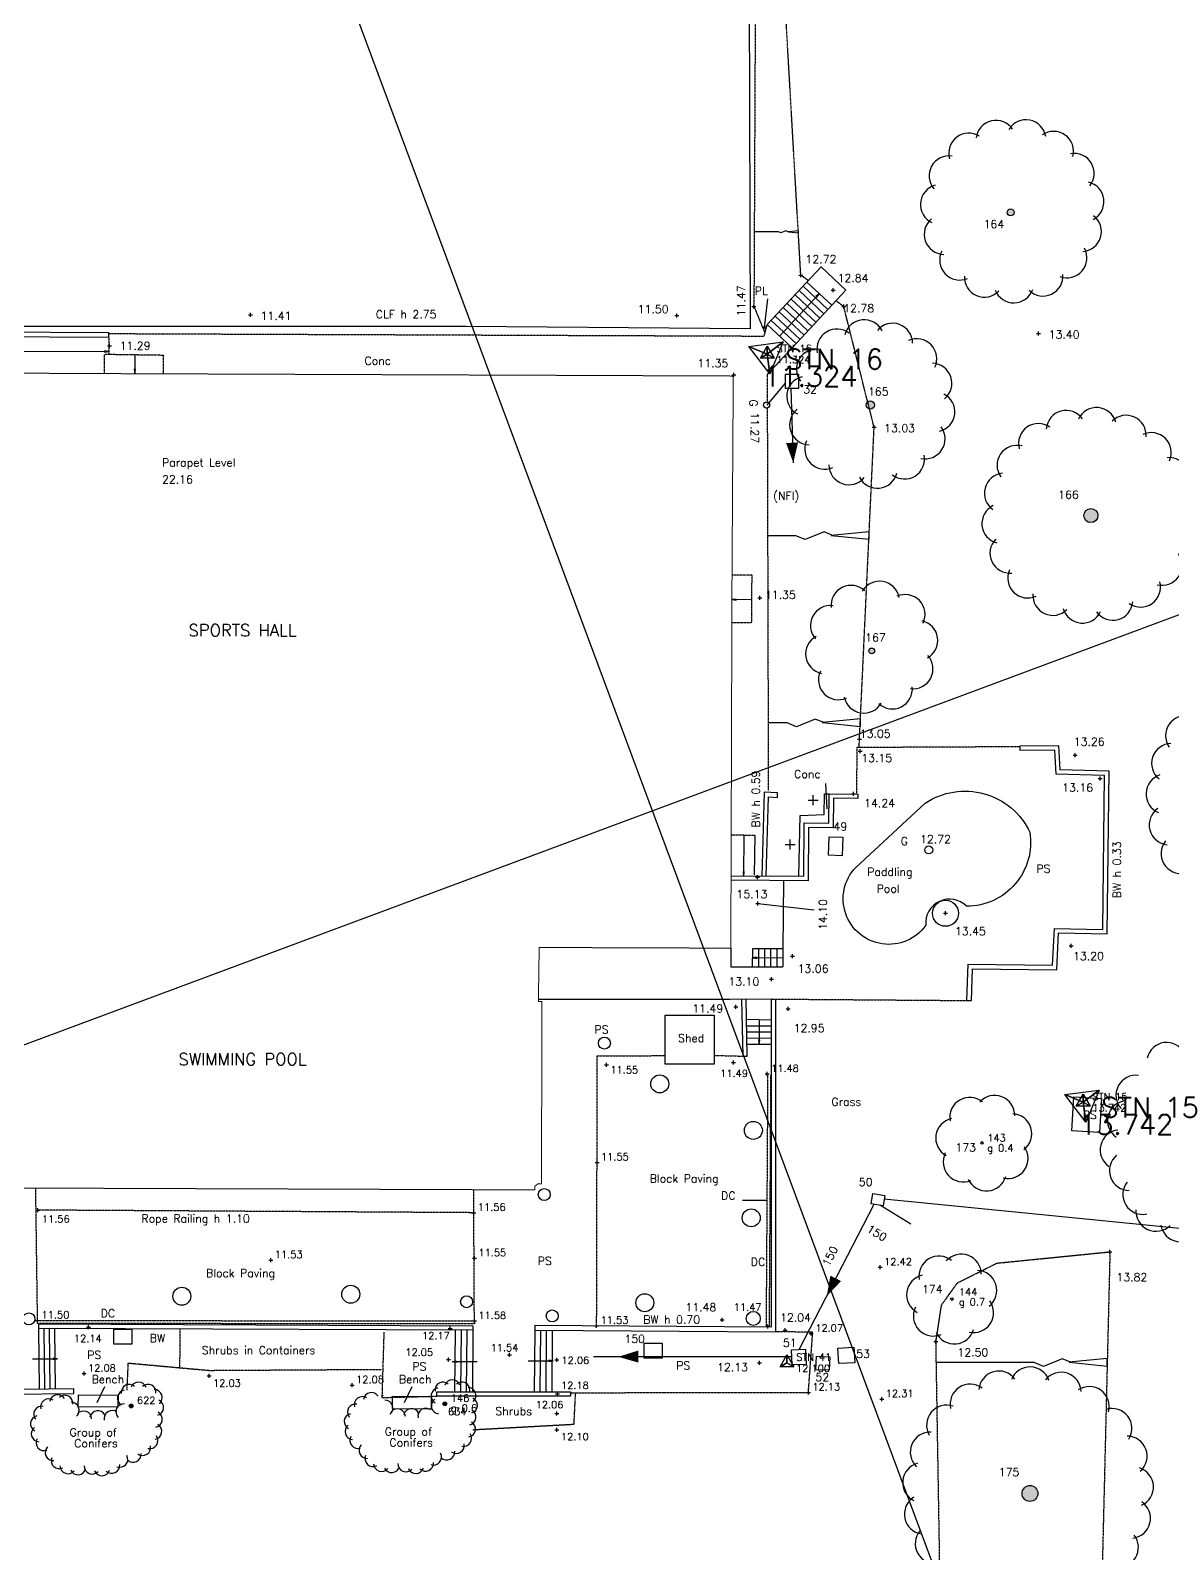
# Model space of a CAD drawing. Extents: x -4000 to 590500, y -6503 to 470250.
# Drawn here: x 327163 to 384274, y 116412 to 192556 of the extents above; entities that cross this region are included whole.
import ezdxf
from ezdxf.enums import TextEntityAlignment as Align

# ---------------------------------------------------------------- set-up
doc = ezdxf.new("R2010")
doc.units = 0
doc.header["$LTSCALE"] = 0.0508
doc.linetypes.add('DASHED', pattern=[19.05, 12.7, -6.35])
for name, color, linetype in [('BOUNDARY', 30, 'CONTINUOUS'), ('BUILDING', 34, 'CONTINUOUS'), ('CONTROL', 1, 'CONTINUOUS'), ('DETAIL', 5, 'CONTINUOUS'), ('GIRTHTEXT', 4, 'CONTINUOUS'), ('GRID', 253, 'CONTINUOUS'), ('LEVEL', 1, 'CONTINUOUS'), ('MH_NUMBER', 7, 'CONTINUOUS'), ('OLDNUMBERS', 7, 'CONTINUOUS'), ('SERVICE', 1, 'CONTINUOUS'), ('STAIRS', 2, 'CONTINUOUS'), ('STORM', 5, 'CONTINUOUS'), ('TEXT', 7, 'CONTINUOUS'), ('TEXT_SERVICE', 1, 'CONTINUOUS'), ('TREE_NUMBER', 7, 'CONTINUOUS'), ('VEGETATION', 3, 'CONTINUOUS')]:
    doc.layers.add(name, color=color, linetype=linetype)
doc.styles.add('ROMANS', font='Romans.shx')

msp = doc.modelspace()

# ---------------------------------------------------------------- hatches: boundary and pattern name
at = {"layer": 'VEGETATION', "linetype": 'Continuous'}
h = msp.add_hatch(color=256, dxfattribs=at)
edge = h.paths.add_edge_path()
edge.add_arc((369234, 161536), 143, 0, 360)
edge = h.paths.add_edge_path()
edge.add_arc((380192, 168303), 350, 0, 360)
edge = h.paths.add_edge_path()
edge.add_arc((376178, 183461), 175, 0, 360)
edge = h.paths.add_edge_path()
edge.add_arc((369160, 173834), 207, 0, 360)
h = msp.add_hatch(color=256, dxfattribs=at)
edge = h.paths.add_edge_path()
edge.add_arc((374745, 136940), 63.7, 0, 360)
edge = h.paths.add_edge_path()
edge.add_arc((385354, 137601), 175, 0, 360)
edge = h.paths.add_edge_path()
edge.add_arc((386076, 136994), 286, 0, 360)
edge = h.paths.add_edge_path()
edge.add_arc((390832, 141074), 223, 0, 360)
h = msp.add_hatch(color=256, dxfattribs=at)
edge = h.paths.add_edge_path()
edge.add_arc((366513, 105742), 63.7, 0, 360)
edge = h.paths.add_edge_path()
edge.add_arc((377145, 119416), 398, 0, 360)
edge = h.paths.add_edge_path()
edge.add_arc((373241, 129133), 63.7, 0, 360)
h = msp.add_hatch(color=256, dxfattribs=at)
edge = h.paths.add_edge_path()
edge.add_arc((332197, 123789), 95.5, 0, 360)
h = msp.add_hatch(color=256, dxfattribs=at)
edge = h.paths.add_edge_path()
edge.add_arc((347886, 123900), 95.5, 0, 360)

# ---------------------------------------------------------------- linework, layer by layer
at = {"layer": 'BOUNDARY', "linetype": 'Continuous'}
for p, q in [((363036, 215697), (363148, 177637)), ((348957, 177757), (317509, 177765)), ((363148, 177637), (348957, 177757))]:
    msp.add_line(p, q, dxfattribs=at)
at = {"layer": 'BUILDING', "linetype": 'Continuous', "const_width": 50, "flags": 128}
for points in [[(362186, 146678), (362244, 164980), (362308, 175281), (331244, 175400), (317396, 175466), (317314, 154153), (314862, 154163), (314840, 150136), (312868, 150143), (312857, 147143), (314818, 147136)], [(362188, 146678), (352603, 146711), (352563, 144010), (352739, 144010), (352718, 134896), (352538, 134896), (352384, 134772), (352384, 134592), (324490, 134693), (324490, 134873), (324373, 134983), (324193, 134983), (324288, 137398), (314759, 137409)]]:
    msp.add_lwpolyline(points, dxfattribs=at)
at = {"layer": 'BUILDING', "linetype": 'Continuous', "flags": 128}
msp.add_lwpolyline([(361351, 140880), (358901, 140880), (358901, 143330), (361351, 143330)], close=True, dxfattribs=at)
at = {"layer": 'CONTROL', "linetype": 'Continuous'}
for p, q in [((363087, 176759), (364804, 176988)), ((364011, 176378), (363087, 176759)), ((364143, 175386), (363087, 176759)), ((363087, 176759), (364011, 176378)), ((364011, 176378), (364804, 176988)), ((364804, 176988), (364011, 176378)), ((364804, 176988), (364143, 175386)), ((364143, 175386), (364011, 176378)), ((364011, 176378), (364143, 175386)), ((378880, 139356), (380597, 139584)), ((379805, 138974), (378880, 139356)), ((379937, 137983), (378880, 139356)), ((378880, 139356), (379805, 138974)), ((379805, 138974), (380597, 139584)), ((380597, 139584), (379805, 138974)), ((380597, 139584), (379937, 137983)), ((379937, 137983), (379805, 138974)), ((379805, 138974), (379937, 137983))]:
    msp.add_line(p, q, dxfattribs=at)
at = {"layer": 'CONTROL', "linetype": 'Continuous', "flags": 128}
for points in [[(364011, 176378), (364011, 176778), (364357, 176178), (364011, 176378), (363665, 176178), (364011, 176778), (364011, 176378), (364357, 176178), (363665, 176178), (364011, 176378)], [(379805, 138975), (379805, 139375), (380151, 138775), (379805, 138975), (379459, 138775), (379805, 139375), (379805, 138975), (380151, 138775), (379459, 138775), (379805, 138975)], [(364992, 125952), (364992, 126352), (365338, 125752), (364992, 125952), (364646, 125752), (364992, 126352), (364992, 125952), (365338, 125752), (364646, 125752), (364992, 125952)]]:
    msp.add_lwpolyline(points, dxfattribs=at)
at = {"layer": 'DETAIL', "linetype": 'Continuous'}
for p, q in [((376640, 156783), (376641, 156563)), ((362186, 146678), (362184, 145744)), ((364790, 146648), (364787, 145736)), ((362184, 145744), (364787, 145736)), ((373995, 144064), (374215, 144057))]:
    msp.add_line(p, q, dxfattribs=at)
at = {"layer": 'DETAIL', "linetype": 'DASHED'}
msp.add_line((364236, 144133), (374215, 144057), dxfattribs=at)
at = {"layer": 'DETAIL', "linetype": 'DASHED', "flags": 128}
msp.add_lwpolyline([(366062, 180050), (365684, 180327), (364523, 200484), (364563, 211138, 0.919436), (364615, 220293), (364301, 232269), (364847, 255352), (336948, 255092), (335225, 254249)], format="xyb", dxfattribs=at)
for points in [[(363490, 212078), (363340, 178754), (363892, 177422)], [(368600, 156707), (369351, 172717), (367833, 178754), (367444, 179039)], [(331090, 177403), (363852, 177277), (364007, 177849)], [(365249, 176688), (364003, 175354), (364007, 173977)], [(364008, 173684), (364060, 154546)], [(376640, 156744), (368484, 156707), (368473, 154415)], [(355476, 127800), (355507, 141289)], [(355507, 141289), (358901, 141306)], [(361351, 141318), (362780, 141278)], [(327518, 128066), (327428, 134683)], [(349362, 128038), (349329, 134603)], [(349335, 133452), (327536, 133582)], [(372445, 127014), (372724, 128840), (373524, 129947), (375493, 130931), (381143, 131496), (380582, 108425), (379483, 84695), (379533, 62310), (379409, 39030)], [(334639, 125645), (334647, 127640)], [(344837, 127485), (344737, 124211), (347482, 124277)], [(354191, 124451), (366064, 124467), (366281, 127475), (364441, 127501)], [(369638, 96834), (372756, 108591), (372445, 127014)], [(332041, 125920), (331975, 124587)], [(344713, 125604), (336094, 125553), (332041, 125920)], [(349287, 122603), (354346, 122880), (354421, 124427)]]:
    msp.add_lwpolyline(points, dxfattribs=at)
at = {"layer": 'DETAIL', "flags": 128}
for points in [[(365068, 182488), (365060, 182488), (364937, 182538), (364691, 182439), (364568, 182489), (363357, 182492)], [(367350, 167293), (367319, 167293), (366849, 167484), (365910, 167102), (365440, 167293), (364025, 167293)], [(366911, 157942), (366880, 157942), (366410, 158133), (365471, 157750), (365001, 157941), (364051, 157941)], [(362806, 150510), (362797, 150501)], [(362820, 150510), (362799, 150489)], [(362834, 150510), (362800, 150477)], [(362848, 150510), (362802, 150464)], [(362855, 150503), (362804, 150452)], [(362853, 150486), (362805, 150439)], [(362850, 150470), (362807, 150427)], [(362848, 150454), (362809, 150414)], [(362846, 150437), (362810, 150402)], [(362844, 150421), (362812, 150389)], [(362841, 150404), (362814, 150377)], [(362839, 150388), (362815, 150365)], [(362837, 150372), (362817, 150352)], [(362834, 150355), (362819, 150340)], [(362832, 150339), (362820, 150327)], [(362830, 150323), (362822, 150315)], [(379257, 125957), (379226, 125957), (378756, 126148), (377817, 125766), (377347, 125957), (372463, 125956)]]:
    msp.add_lwpolyline(points, dxfattribs=at)
for points in [[(365068, 182488), (365568, 182437), (365568, 182537)], [(367197, 167308), (369106, 167117), (369106, 167499)], [(366758, 157957), (368667, 157766), (368667, 158148)], [(362825, 150290), (362856, 150510), (362796, 150510)], [(379103, 125972), (381013, 125781), (381013, 126163)]]:
    msp.add_lwpolyline(points, close=True, dxfattribs=at)
at = {"layer": 'DETAIL', "linetype": 'Continuous', "flags": 128}
for points in [[(364007, 177849), (366698, 180731), (367940, 179571), (365249, 176688)], [(373995, 144064), (374052, 145874), (378274, 145821), (378364, 147660), (380796, 147616), (380877, 155316), (378452, 155381), (378381, 156572), (376641, 156563)], [(374215, 144057), (374265, 145652), (378483, 145599), (378573, 147437), (381013, 147392), (381099, 155530), (378660, 155596), (378589, 156793), (376640, 156783)], [(362198, 150294), (365839, 150269), (365857, 152939), (367085, 152920), (367111, 154390), (368539, 154383), (368537, 154163), (367327, 154169), (367301, 152696), (366076, 152715), (366057, 150048), (362197, 150074)], [(363956, 150277), (364070, 154243), (364514, 154215), (364528, 154435), (363856, 154476), (363736, 150284)], [(365586, 150271), (365650, 153310), (366846, 153355), (366867, 154391), (367111, 154390)], [(364822, 150060), (364790, 146648), (363274, 146640)], [(364236, 144133), (362131, 144111), (352565, 144111)], [(362726, 144117), (362780, 141278), (363000, 141282), (362946, 144119)], [(364221, 127724), (364223, 144132)], [(364441, 127501), (364443, 144135)], [(364221, 127724), (352388, 127807), (352386, 127587), (364441, 127501)]]:
    msp.add_lwpolyline(points, dxfattribs=at)
for points in [[(331090, 177441), (316468, 177520), (316475, 179348), (316255, 179349), (316248, 177301), (331089, 177221)], [(380622, 137469), (379245, 137550), (379344, 139237), (380721, 139156)], [(327584, 127889), (349293, 127799), (349292, 127579), (327584, 127669)], [(323013, 124565), (323015, 124345), (329330, 124419), (329328, 124639)], [(329558, 124352), (331541, 124324), (331532, 123724), (329550, 123752)], [(347222, 124241), (345255, 124257), (345250, 123657), (347217, 123641)], [(354164, 124503), (354164, 124283), (347482, 124277), (347482, 124497)]]:
    msp.add_lwpolyline(points, close=True, dxfattribs=at)
msp.add_lwpolyline([(373977, 148777, 0.701326), (371935, 147821, -1.073061), (368433, 150715), (371902, 153921, -0.459929), (377138, 152470, -0.462467)], format="xyb", close=True, dxfattribs=at)
at = {"layer": 'DETAIL', "linetype": 'Continuous'}
msp.add_circle((372922, 148421), 650, dxfattribs=at)
at = {"layer": 'GRID', "linetype": 'Continuous', "flags": 128}
for points in [[(415435, 0), (242290, 465000)], [(0, 20153), (535000, 219362)]]:
    msp.add_lwpolyline(points, dxfattribs=at)
at = {"layer": 'LEVEL', "flags": 128}
for points in [[(365584, 180327), (365784, 180327)], [(365684, 180227), (365684, 180427)], [(367197, 179576), (367397, 179576)], [(367297, 179476), (367297, 179676)], [(338068, 178334), (338268, 178334)], [(338168, 178234), (338168, 178434)], [(359387, 178307), (359587, 178307)], [(359487, 178207), (359487, 178407)], [(363240, 178754), (363440, 178754)], [(363340, 178654), (363340, 178854)], [(367733, 178754), (367933, 178754)], [(367833, 178654), (367833, 178854)], [(377578, 177300), (377578, 177500)], [(331016, 176789), (331216, 176789)], [(331116, 176689), (331116, 176889)], [(377478, 177400), (377678, 177400)], [(362238, 175337), (362438, 175337)], [(362338, 175237), (362338, 175437)], [(369251, 172717), (369451, 172717)], [(369351, 172617), (369351, 172817)], [(363537, 164192), (363737, 164192)], [(363637, 164092), (363637, 164292)], [(368519, 157120), (368719, 157120)], [(368619, 157020), (368619, 157220)], [(368555, 156528), (368755, 156528)], [(368655, 156428), (368655, 156628)], [(379298, 156333), (379498, 156333)], [(379398, 156233), (379398, 156433)], [(380552, 155165), (380752, 155165)], [(380652, 155065), (380652, 155265)], [(368216, 154392), (368416, 154392)], [(368316, 154292), (368316, 154492)], [(363414, 150219), (363614, 150219)], [(363514, 150119), (363514, 150319)], [(363436, 148907), (363636, 148907)], [(363536, 148807), (363536, 149007)], [(372922, 148321), (372922, 148521)], [(372822, 148421), (373022, 148421)], [(365167, 146275), (365367, 146275)], [(365267, 146175), (365267, 146375)], [(379102, 146792), (379302, 146792)], [(379202, 146692), (379202, 146892)], [(364123, 145135), (364323, 145135)], [(364223, 145035), (364223, 145235)], [(362338, 143745), (362538, 143745)], [(362438, 143645), (362438, 143845)], [(364948, 143642), (365148, 143642)], [(365048, 143542), (365048, 143742)], [(355964, 140745), (355964, 140945)], [(362219, 140962), (362419, 140962)], [(362319, 140862), (362319, 141062)], [(355864, 140845), (356064, 140845)], [(363900, 140390), (364100, 140390)], [(364000, 140290), (364000, 140490)], [(355395, 135968), (355595, 135968)], [(355495, 135868), (355495, 136068)], [(327436, 133582), (327636, 133582)], [(327536, 133482), (327536, 133682)], [(349235, 133452), (349435, 133452)], [(349335, 133352), (349335, 133552)], [(339082, 131083), (339282, 131083)], [(339182, 130983), (339182, 131183)], [(349265, 131178), (349465, 131178)], [(349365, 131078), (349365, 131278)], [(381043, 131496), (381243, 131496)], [(381143, 131396), (381143, 131596)], [(369554, 130726), (369754, 130726)], [(369654, 130626), (369654, 130826)], [(327418, 128066), (327618, 128066)], [(327518, 127966), (327518, 128166)], [(349262, 128038), (349462, 128038)], [(349362, 127938), (349362, 128138)], [(361653, 128103), (361853, 128103)], [(361753, 128003), (361753, 128203)], [(329962, 127735), (330162, 127735)], [(330062, 127635), (330062, 127835)], [(348054, 127670), (348254, 127670)], [(348154, 127570), (348154, 127770)], [(355376, 127800), (355576, 127800)], [(355476, 127700), (355476, 127900)], [(363939, 127763), (364139, 127763)], [(364039, 127663), (364039, 127863)], [(364807, 127584), (365007, 127584)], [(364907, 127484), (364907, 127684)], [(366109, 127407), (366309, 127407)], [(366209, 127307), (366209, 127507)], [(351113, 126245), (351113, 126445)], [(372345, 127014), (372545, 127014)], [(372445, 126914), (372445, 127114)], [(347962, 126120), (348162, 126120)], [(348062, 126020), (348062, 126220)], [(351013, 126345), (351213, 126345)], [(353380, 126099), (353580, 126099)], [(353480, 125999), (353480, 126199)], [(363517, 125954), (363717, 125954)], [(363617, 125854), (363617, 126054)], [(329743, 125411), (329943, 125411)], [(329843, 125311), (329843, 125511)], [(335994, 125302), (336194, 125302)], [(336094, 125202), (336094, 125402)], [(343252, 124734), (343252, 124934)], [(343152, 124834), (343352, 124834)], [(353421, 124393), (353621, 124393)], [(353521, 124293), (353521, 124493)], [(365964, 124467), (366164, 124467)], [(366064, 124367), (366064, 124567)], [(369633, 124137), (369833, 124137)], [(369733, 124037), (369733, 124237)], [(353393, 123420), (353593, 123420)], [(353493, 123320), (353493, 123520)], [(353390, 122596), (353590, 122596)], [(353490, 122496), (353490, 122696)]]:
    msp.add_lwpolyline(points, dxfattribs=at)
at = {"layer": 'LEVEL', "linetype": 'Continuous', "flags": 128}
msp.add_lwpolyline([(363536, 148907), (366358, 148586)], dxfattribs=at)
at = {"layer": 'SERVICE', "linetype": 'DASHED'}
for p, q in [((363966, 127775), (364045, 140343)), ((364116, 127774), (364195, 140342))]:
    msp.add_line(p, q, dxfattribs=at)
at = {"layer": 'SERVICE', "linetype": 'Continuous', "flags": 128}
for points in [[(365585, 174678), (365583, 175358), (364903, 175356), (364905, 174676)], [(367111, 152251), (367791, 152226), (367756, 151296), (367076, 151322)], [(369798, 133799), (369197, 133903), (369285, 134415), (369887, 134312)], [(331339, 127623), (332239, 127623), (332239, 126873), (331339, 126873)], [(357856, 126930), (358756, 126930), (358756, 126180), (357856, 126180)], [(365952, 125868), (365253, 125845), (365228, 126604), (365927, 126627)], [(367584, 125907), (367539, 126676), (368338, 126722), (368383, 125953)], [(366471, 126279), (367131, 126253), (367104, 125574), (366445, 125600)]]:
    msp.add_lwpolyline(points, close=True, dxfattribs=at)
at = {"layer": 'SERVICE', "linetype": 'DASHED', "flags": 128}
msp.add_lwpolyline([(327518, 127916), (327518, 128066), (349362, 128038), (349362, 127888)], close=True, dxfattribs=at)
at = {"layer": 'SERVICE', "linetype": 'Continuous'}
for centre, radius in [((363865, 177691), 70), ((363975, 173831), 150), ((372082, 151590), 200)]:
    msp.add_circle(centre, radius, dxfattribs=at)
at = {"layer": 'STAIRS', "linetype": 'Continuous'}
for p, q in [((367039, 178605), (365796, 179765)), ((365995, 179978), (367237, 178818)), ((366442, 177966), (365200, 179126)), ((366641, 178179), (365398, 179339)), ((366840, 178392), (365597, 179552)), ((365647, 177114), (364404, 178274)), ((365846, 177327), (364603, 178487)), ((366045, 177540), (364802, 178700)), ((366243, 177753), (365001, 178913)), ((365249, 176688), (364007, 177849)), ((365448, 176901), (364206, 178061)), ((363374, 150346), (363403, 152316)), ((363274, 146640), (363258, 145741)), ((363567, 146652), (363564, 145740)), ((363873, 146651), (363870, 145739)), ((364178, 146650), (364175, 145738)), ((364484, 146649), (364481, 145737)), ((362965, 143119), (364223, 143102)), ((362988, 142802), (364223, 142796)), ((362988, 142496), (364223, 142490)), ((362988, 142190), (364223, 142184)), ((362988, 141884), (364223, 141878))]:
    msp.add_line(p, q, dxfattribs=at)
at = {"layer": 'STAIRS', "linetype": 'DASHED'}
for p, q in [((331089, 177221), (331076, 176370)), ((363403, 152316), (362204, 152320))]:
    msp.add_line(p, q, dxfattribs=at)
at = {"layer": 'STAIRS', "flags": 128}
for points in [[(364628, 177268), (366616, 179398)], [(366450, 179262), (366522, 179264)], [(366450, 179252), (366515, 179254)], [(366460, 179242), (366507, 179244)], [(366462, 179272), (366529, 179275)], [(366471, 179233), (366500, 179234)], [(366475, 179283), (366536, 179285)], [(366481, 179223), (366493, 179223)], [(366488, 179293), (366544, 179295)], [(366501, 179304), (366551, 179305)], [(366514, 179314), (366558, 179316)], [(366526, 179325), (366565, 179326)], [(366539, 179335), (366573, 179336)], [(366552, 179346), (366580, 179346)], [(366565, 179356), (366587, 179357)], [(366578, 179366), (366594, 179367)], [(366591, 179377), (366602, 179377)], [(312636, 176572), (331078, 176501)], [(330858, 176510), (330892, 176477)], [(330858, 176496), (330879, 176475)], [(330858, 176482), (330867, 176473)], [(330859, 176524), (330904, 176478)], [(330866, 176531), (330917, 176480)], [(330882, 176529), (330929, 176481)], [(330898, 176527), (330942, 176483)], [(330915, 176524), (330954, 176485)], [(330931, 176522), (330966, 176486)], [(330948, 176520), (330979, 176488)], [(330964, 176517), (330991, 176490)], [(330980, 176515), (331004, 176491)], [(330997, 176513), (331016, 176493)], [(331013, 176510), (331029, 176495)], [(332383, 176350), (332379, 175395)], [(332359, 175615), (332351, 175607)], [(332374, 175615), (332353, 175595)], [(332388, 175615), (332354, 175582)], [(332402, 175615), (332356, 175570)], [(332409, 175608), (332357, 175557)], [(332407, 175592), (332359, 175545)], [(332404, 175575), (332361, 175532)], [(332402, 175559), (332362, 175520)], [(332400, 175543), (332364, 175507)], [(332397, 175526), (332366, 175495)], [(332395, 175510), (332367, 175482)], [(332393, 175494), (332369, 175470)], [(332390, 175477), (332371, 175458)], [(332388, 175461), (332372, 175445)], [(332386, 175444), (332374, 175433)], [(332384, 175428), (332376, 175420)], [(363238, 164098), (362241, 164102)], [(362274, 164098), (362266, 164106)], [(362290, 164095), (362279, 164107)], [(362307, 164093), (362291, 164109)], [(362323, 164091), (362304, 164111)], [(362339, 164088), (362316, 164112)], [(362356, 164086), (362328, 164114)], [(362372, 164084), (362341, 164115)], [(362389, 164082), (362353, 164117)], [(362405, 164079), (362366, 164119)], [(362421, 164077), (362378, 164120)], [(362438, 164075), (362391, 164122)], [(362454, 164072), (362403, 164124)], [(362461, 164079), (362416, 164125)], [(362461, 164094), (362428, 164127)], [(362461, 164108), (362440, 164129)], [(362461, 164122), (362453, 164130)], [(362833, 152318), (362825, 150290)], [(363331, 146181), (363316, 146197)], [(363348, 146179), (363328, 146199)], [(363364, 146177), (363341, 146201)], [(363381, 146175), (363353, 146202)], [(363397, 146172), (363365, 146204)], [(363413, 146170), (363378, 146206)], [(363430, 146168), (363390, 146207)], [(363446, 146165), (363403, 146209)], [(363462, 146163), (363415, 146210)], [(363479, 146161), (363428, 146212)], [(363486, 146168), (363440, 146214)], [(363486, 146182), (363453, 146215)], [(363486, 146196), (363465, 146217)], [(363486, 146210), (363478, 146219)], [(364788, 146185), (363266, 146191)], [(363299, 146186), (363291, 146194)], [(363315, 146184), (363303, 146196)], [(363606, 143110), (363606, 141881)], [(363585, 142101), (363577, 142093)], [(363599, 142101), (363578, 142080)], [(363614, 142101), (363580, 142068)], [(363628, 142101), (363582, 142055)], [(363635, 142094), (363584, 142043)], [(363632, 142078), (363585, 142030)], [(363630, 142061), (363587, 142018)], [(363628, 142045), (363589, 142005)], [(363626, 142028), (363590, 141993)], [(363624, 142012), (363592, 141981)], [(363621, 141996), (363594, 141968)], [(363619, 141979), (363595, 141956)], [(363617, 141963), (363597, 141943)], [(363615, 141947), (363599, 141931)], [(363612, 141930), (363601, 141918)], [(363610, 141914), (363602, 141906)], [(327258, 126144), (328516, 126145)], [(328296, 126171), (328342, 126125)], [(328296, 126157), (328329, 126123)], [(328296, 126143), (328317, 126122)], [(328296, 126129), (328304, 126120)], [(328304, 126178), (328354, 126126)], [(328320, 126176), (328366, 126128)], [(328336, 126173), (328379, 126129)], [(328353, 126171), (328391, 126131)], [(328369, 126168), (328404, 126132)], [(328385, 126166), (328416, 126134)], [(328402, 126163), (328429, 126135)], [(328418, 126161), (328441, 126136)], [(328434, 126158), (328454, 126138)], [(328451, 126155), (328466, 126139)], [(328467, 126153), (328479, 126141)], [(328483, 126150), (328491, 126142)], [(349505, 125996), (348248, 125997)], [(348280, 126002), (348273, 125994)], [(348297, 126005), (348285, 125993)], [(348313, 126007), (348298, 125991)], [(348330, 126010), (348310, 125990)], [(348346, 126012), (348323, 125988)], [(348362, 126015), (348335, 125987)], [(348378, 126017), (348348, 125985)], [(348395, 126020), (348360, 125984)], [(348411, 126022), (348372, 125982)], [(348428, 126025), (348385, 125981)], [(348444, 126027), (348397, 125979)], [(348460, 126030), (348410, 125978)], [(348467, 126023), (348422, 125976)], [(348468, 126009), (348435, 125975)], [(348468, 125995), (348447, 125973)], [(348468, 125980), (348460, 125972)], [(352047, 126043), (353305, 126045)], [(353085, 126071), (353130, 126024)], [(353085, 126057), (353118, 126023)], [(353085, 126043), (353105, 126021)], [(353085, 126028), (353093, 126020)], [(353092, 126078), (353143, 126026)], [(353109, 126075), (353155, 126027)], [(353125, 126073), (353168, 126029)], [(353141, 126070), (353180, 126030)], [(353158, 126068), (353193, 126032)], [(353174, 126065), (353205, 126033)], [(353191, 126063), (353218, 126035)], [(353207, 126060), (353230, 126036)], [(353223, 126058), (353243, 126038)], [(353240, 126055), (353255, 126039)], [(353256, 126053), (353268, 126041)], [(353272, 126050), (353280, 126042)]]:
    msp.add_lwpolyline(points, dxfattribs=at)
for points in [[(366616, 179398), (366444, 179257), (366488, 179216)], [(331078, 176501), (330859, 176532), (330858, 176472)], [(332379, 175395), (332410, 175615), (332350, 175616)], [(362241, 164102), (362461, 164071), (362461, 164132)], [(363266, 146191), (363486, 146160), (363486, 146220)], [(363606, 141881), (363636, 142101), (363576, 142101)], [(328516, 126145), (328297, 126179), (328296, 126119)], [(348248, 125997), (348467, 126031), (348468, 125971)], [(353305, 126045), (353085, 126079), (353084, 126019)]]:
    msp.add_lwpolyline(points, close=True, dxfattribs=at)
at = {"layer": 'STAIRS', "linetype": 'DASHED', "flags": 128}
for points in [[(330868, 175402), (330872, 176373), (333808, 176329), (333804, 175390)], [(362238, 162964), (363228, 162961), (363248, 165322), (362246, 165328)]]:
    msp.add_lwpolyline(points, dxfattribs=at)
at = {"layer": 'STAIRS', "linetype": 'Continuous', "flags": 128}
for points in [[(327616, 124644), (327584, 127669)], [(327884, 124640), (327852, 127665)], [(328152, 124636), (328120, 127661)], [(328421, 124633), (328389, 127658)], [(348387, 124498), (348422, 127583)], [(348677, 124497), (348712, 127581)], [(348967, 124495), (349002, 127580)], [(349292, 127579), (349265, 124499)], [(352375, 124501), (352402, 127587)], [(352660, 124499), (352687, 127584)], [(352945, 124497), (352971, 127582)], [(353256, 127580), (353241, 124500)]]:
    msp.add_lwpolyline(points, dxfattribs=at)
at = {"layer": 'STORM', "linetype": 'Continuous', "flags": 128}
for points in [[(363998, 173831), (364904, 174914)], [(365183, 174677), (365309, 170946)], [(369858, 134147), (416707, 129488)], [(365606, 126617), (369361, 133875)], [(369674, 133821), (371182, 132895)], [(365240, 126246), (355319, 126248)]]:
    msp.add_lwpolyline(points, dxfattribs=at)
at = {"layer": 'STORM', "flags": 128}
for points in [[(365309, 170946, 0, 600, 0), (365249, 171944, 600, 600, 0)], [(366982, 129277, 0, 600, 0), (367432, 130170, 600, 600, 0)], [(356557, 126248, 0, 600, 0), (357557, 126259, 600, 600, 0)]]:
    msp.add_lwpolyline(points, format="xyseb", dxfattribs=at)
at = {"layer": 'TEXT', "linetype": 'Continuous'}
for p, q in [((363865, 177691), (364044, 179140)), ((366996, 153642), (366931, 154905))]:
    msp.add_line(p, q, dxfattribs=at)
at = {"layer": 'TEXT', "linetype": 'Continuous', "flags": 128}
for points in [[(330870, 124742), (330490, 123945)], [(346236, 124742), (345857, 123945)]]:
    msp.add_lwpolyline(points, dxfattribs=at)
at = {"layer": 'TEXT_SERVICE', "linetype": 'Continuous'}
msp.add_line((364005, 134059), (362778, 134061), dxfattribs=at)
at = {"layer": 'VEGETATION'}
for p, q in [((366059, 154080), (366559, 154080)), ((366309, 153830), (366309, 154330)), ((364895, 151852), (365395, 151852)), ((365145, 151602), (365145, 152102))]:
    msp.add_line(p, q, dxfattribs=at)
at = {"layer": 'VEGETATION', "linetype": 'Continuous', "flags": 128}
msp.add_lwpolyline([(344805, 124297, 0.0075), (344773, 124328, 0.198912)], format="xyb", dxfattribs=at)
at = {"layer": 'VEGETATION', "linetype": 'Continuous'}
for centre, radius in [((376178, 183461), 175), ((369160, 173834), 207), ((380192, 168303), 350), ((369234, 161536), 143), ((355861, 141930), 300), ((358631, 139893), 450), ((363312, 137568), 450), ((374745, 136940), 63.7), ((352856, 134358), 300), ((363209, 133195), 450), ((334733, 129276), 450), ((343179, 129374), 450), ((348975, 129001), 300), ((357885, 128952), 450), ((373241, 129133), 63.7), ((327082, 128143), 300), ((353255, 128290), 300), ((363311, 128166), 350), ((332197, 123789), 95.5), ((347886, 123900), 95.5), ((377145, 119416), 398)]:
    msp.add_circle(centre, radius, dxfattribs=at)
for centre, radius, start, end in [((376945, 187092), 1000, 9.5057, 148.77743), ((374085, 186424), 1000, 57.5057, 196.77743), ((375444, 187062), 1000, 33.5057, 172.77743), ((378328, 186509), 1000, 345.5057, 124.77743), ((373103, 185289), 1000, 81.5057, 220.77743), ((379354, 185414), 1000, 321.5057, 100.77743), ((372668, 183853), 1000, 105.5057, 244.77743), ((379846, 183996), 1000, 297.5057, 76.77743), ((372855, 182363), 1000, 129.5057, 268.77743), ((379719, 182500), 1000, 273.5057, 52.77743), ((373631, 181079), 1000, 153.5057, 292.77743), ((378995, 181186), 1000, 249.5057, 28.77743), ((374862, 180221), 1000, 177.5057, 316.77743), ((377798, 180279), 1000, 225.5057, 4.77743), ((376336, 179938), 1000, 201.5057, 340.77743), ((367491, 176629), 1000, 51.98911, 191.26084), ((368851, 177091), 1000, 26.27483, 165.54656), ((370277, 176918), 1000, 0.56054, 139.83227), ((371486, 176143), 1000, 334.84626, 114.11799), ((366466, 175623), 1000, 77.7034, 216.97513), ((372239, 174919), 1000, 309.13197, 88.4037), ((365979, 174271), 1000, 103.41768, 242.68941), ((372387, 173491), 1000, 283.41768, 62.68941), ((366127, 172843), 1000, 129.13197, 268.4037), ((380477, 172703), 1000, 15.74304, 155.01477), ((377574, 171905), 1000, 55.74304, 195.01477), ((378955, 172560), 1000, 35.74304, 175.01477), ((381956, 172317), 1000, 355.74304, 135.01477), ((371901, 172139), 1000, 257.7034, 36.97513), ((383214, 171449), 1000, 335.74304, 115.01477), ((366881, 171620), 1000, 154.84626, 294.11799), ((370876, 171133), 1000, 231.98911, 11.26084), ((376501, 170817), 1000, 75.74304, 215.01477), ((368090, 170844), 1000, 180.56054, 319.83227), ((384099, 170202), 1000, 315.74304, 95.01477), ((369516, 170671), 1000, 206.27483, 345.54656), ((375864, 169427), 1000, 95.74304, 235.01477), ((375741, 167903), 1000, 115.74304, 255.01477), ((376146, 166429), 1000, 135.74304, 275.01477), ((383745, 165815), 1000, 255.74304, 35.01477), ((377031, 165183), 1000, 155.74304, 295.01477), ((368199, 163814), 1000, 46.69474, 185.96647), ((369624, 164022), 1000, 10.69474, 149.96647), ((382671, 164727), 1000, 235.74304, 15.01477), ((367169, 162807), 1000, 82.69474, 221.96647), ((370899, 163354), 1000, 334.69474, 113.96647), ((378289, 164315), 1000, 175.74304, 315.01477), ((381290, 164072), 1000, 215.74304, 355.01477), ((371538, 162063), 1000, 298.69474, 77.96647), ((379768, 163929), 1000, 195.74304, 335.01477), ((366927, 161388), 1000, 118.69474, 257.96647), ((371296, 160644), 1000, 262.69474, 41.96647), ((367566, 160097), 1000, 154.69474, 293.96647), ((368841, 159429), 1000, 190.69474, 329.96647), ((370266, 159637), 1000, 226.69474, 5.96647), ((384928, 157300), 1000, 75.40862, 214.68035), ((384228, 155914), 1000, 91.77226, 231.04399), ((383948, 154387), 1000, 108.13589, 247.40762), ((384109, 152842), 1000, 124.49953, 263.77126), ((384699, 151405), 1000, 140.86317, 280.1349), ((383977, 140962), 1000, 27.95421, 167.22594), ((382446, 139326), 1000, 82.87553, 222.14726), ((374133, 138217), 1000, 50.52123, 189.79296), ((375380, 138314), 1000, 359.09266, 138.36439), ((382020, 138054), 1000, 96.3197, 235.59143), ((373432, 137182), 1000, 101.9498, 241.22153), ((376233, 137400), 1000, 307.66409, 86.93582), ((381653, 136590), 1000, 96.3197, 235.59143), ((373804, 135989), 1000, 153.37837, 292.6501), ((376050, 136163), 1000, 256.23552, 35.50725), ((382121, 135560), 1000, 130.12204, 269.39377), ((374969, 135535), 1000, 204.80695, 344.07868), ((382787, 134368), 1000, 141.91441, 281.18614), ((383441, 133522), 1000, 175.81008, 315.08181), ((384674, 132999), 1000, 189.83119, 329.10293), ((372595, 130283), 1000, 50.97038, 190.24211), ((373711, 130379), 1000, 359.54181, 138.81354), ((371974, 129351), 1000, 102.39895, 241.67068), ((374482, 129566), 1000, 308.11324, 87.38497), ((372315, 128284), 1000, 153.82752, 293.09925), ((374327, 128456), 1000, 256.68466, 35.95639), ((373362, 127886), 1000, 205.25609, 344.52782), ((377151, 124740), 1000, 19.19095, 158.46268), ((332572, 124585), 400, 20.6169, 159.88863), ((347791, 124579), 400, 47.91618, 187.18791), ((348261, 124695), 400, 20.6169, 159.88863), ((348732, 124583), 400, 353.31762, 132.58935), ((374154, 123883), 1000, 53.47666, 192.74839), ((375588, 124538), 1000, 36.3338, 175.60553), ((378704, 124474), 1000, 2.04809, 141.31982), ((328069, 123746), 400, 56.11286, 195.38459), ((328528, 123950), 400, 32.5426, 171.81433), ((328880, 123926), 400, 353.89868, 133.17041), ((331912, 124184), 400, 100.13593, 239.40766), ((332102, 124469), 400, 47.91618, 187.18791), ((333043, 124473), 400, 353.31762, 132.58935), ((333353, 124209), 400, 310.33124, 89.60297), ((343757, 123856), 400, 56.11286, 195.38459), ((344217, 124060), 400, 32.5426, 171.81433), ((347600, 124295), 400, 100.13593, 239.40766), ((347614, 123792), 400, 123.70619, 262.97792), ((349042, 124320), 400, 310.33124, 89.60297), ((349114, 123822), 400, 286.76097, 66.03271), ((380110, 123761), 1000, 344.90523, 124.17696), ((327729, 123375), 400, 79.68312, 218.95485), ((329201, 123575), 400, 311.79386, 91.06559), ((329821, 123136), 400, 1.31827, 140.59001), ((330530, 123149), 400, 28.24995, 167.52168), ((331248, 123166), 400, 53.23634, 192.50807), ((331835, 123494), 400, 86.07436, 225.34609), ((333355, 123123), 400, 282.04298, 61.31471), ((333425, 123712), 400, 286.76097, 66.03271), ((343255, 123010), 400, 103.25338, 242.52511), ((343418, 123485), 400, 79.68312, 218.95485), ((344890, 123686), 400, 311.79386, 91.06559), ((345510, 123246), 400, 1.31827, 140.59001), ((346219, 123260), 400, 28.24995, 167.52168), ((346937, 123276), 400, 53.23634, 192.50807), ((349044, 123234), 400, 282.04298, 61.31471), ((372976, 122834), 1000, 70.61952, 209.89125), ((381244, 122665), 1000, 327.76237, 107.03411), ((327566, 122900), 400, 103.25338, 242.52511), ((327607, 122399), 400, 126.82365, 266.09538), ((333329, 122523), 400, 279.48076, 58.75249), ((343296, 122509), 400, 126.82365, 266.09538), ((349018, 122633), 400, 279.48076, 58.75249), ((327845, 121956), 400, 150.39391, 289.66564), ((333136, 122059), 400, 255.9105, 35.18223), ((343534, 122066), 400, 150.39391, 289.66564), ((343990, 121570), 400, 135.0224, 274.29413), ((348461, 121821), 400, 232.34023, 11.61196), ((348824, 122169), 400, 255.9105, 35.18223), ((372160, 121486), 1000, 87.76237, 227.03411), ((382004, 121284), 1000, 310.61952, 89.89125), ((328302, 121459), 400, 135.0224, 274.29413), ((328600, 121055), 400, 158.59267, 297.8644), ((331630, 121126), 400, 249.5123, 28.78403), ((332293, 121377), 400, 226.06046, 5.33219), ((332773, 121711), 400, 232.34023, 11.61196), ((344289, 121165), 400, 158.59267, 297.8644), ((347318, 121236), 400, 249.5123, 28.78403), ((347982, 121487), 400, 226.06046, 5.33219), ((329035, 120804), 400, 182.16293, 321.43466), ((329535, 120748), 400, 205.73319, 345.00492), ((330247, 120786), 400, 178.80152, 318.07325), ((330742, 120701), 400, 202.37178, 341.64351), ((331230, 120821), 400, 225.94204, 5.21377), ((344724, 120914), 400, 182.16293, 321.43466), ((345224, 120858), 400, 205.73319, 345.00492), ((345936, 120897), 400, 178.80152, 318.07325), ((346431, 120811), 400, 202.37178, 341.64351), ((346919, 120931), 400, 225.94204, 5.21377), ((371778, 119956), 1000, 104.90523, 244.17696), ((382323, 119740), 1000, 293.47666, 72.74839), ((371864, 118382), 1000, 122.04809, 261.31982), ((382173, 118171), 1000, 276.3338, 55.60553), ((372409, 116903), 1000, 139.19095, 278.46268), ((381567, 116716), 1000, 259.19095, 38.46268)]:
    msp.add_arc(centre, radius, start, end, dxfattribs=at)

# ---------------------------------------------------------------- texts
at = {"layer": 'CONTROL', "style": 'ROMANS'}
for s, height, p in [('STN 16', 360, (364471, 176478)), ('11.324', 360, (364471, 175918)), ('STN 16', 1000, (364911, 175619)), ('11.324', 1000, (363801, 174765)), ('STN 15', 360, (380265, 139075)), ('13.742', 360, (380265, 138515)), ('STN 15', 1000, (380705, 138216)), ('13.742', 1000, (379595, 137362)), ('STN 41', 360, (365452, 126052)), ('12.100', 360, (365452, 125492))]:
    msp.add_text(s, height=height, dxfattribs=at).set_placement(p)
at = {"layer": 'GIRTHTEXT', "style": 'ROMANS'}
for s, p in [('g 0.4', (375010, 136510)), ('g 0.7', (373591, 128812)), ('g 0.6', (348181, 123500))]:
    msp.add_text(s, height=360, dxfattribs=at).set_placement(p)
at = {"layer": 'LEVEL', "style": 'ROMANS'}
for s, height, p in [('12.72', 400, (365923, 180923)), ('12.84', 400, (367526, 179980)), ('11.41', 400, (338671, 178090)), ('11.50', 400, (357530, 178422)), ('12.78', 400, (367810, 178469)), ('13.40', 400, (378081, 177156)), ('11.29', 400, (331623, 176594)), ('11.35', 400, (360518, 175717)), ('13.03', 400, (369854, 172474)), ('11.35', 400, (363893, 164143)), ('13.05', 400, (368636, 157200)), ('13.26', 400, (379333, 156798)), ('13.15', 400, (368709, 155982)), ('13.16', 400, (378757, 154501)), ('14.24', 400, (368856, 153729)), ('12.72', 400, (371649, 151923)), ('15.13', 400, (362471, 149176)), ('13.45', 400, (373392, 147324)), ('13.20', 400, (379300, 146079)), ('13.06', 400, (365527, 145452)), ('13.10', 400, (362065, 144807)), ('11.49', 400, (360261, 143461)), ('12.95', 400, (365329, 142477)), ('11.55', 360, (356164, 140413)), ('11.49', 360, (361653, 140241)), ('11.48', 360, (364200, 140490)), ('11.55', 360, (355695, 136068)), ('11.56', 360, (327736, 132957)), ('11.56', 360, (349535, 133552)), ('11.53', 360, (339382, 131183)), ('11.55', 360, (349565, 131278)), ('12.42', 360, (369854, 130826)), ('13.82', 400, (381470, 130026)), ('11.48', 400, (359919, 128522)), ('11.47', 360, (362334, 128550)), ('11.50', 360, (327718, 128166)), ('11.58', 360, (349562, 128138)), ('11.53', 360, (355676, 127900)), ('12.04', 400, (364647, 128009)), ('12.14', 360, (329337, 126984)), ('12.17', 360, (346742, 127123)), ('12.07', 360, (366409, 127507)), ('12.05', 360, (345908, 126296)), ('11.54', 360, (350174, 126521)), ('12.50', 400, (373519, 126269)), ('12.08', 360, (330043, 125511)), ('12.06', 360, (353717, 125889)), ('12.13', 400, (361499, 125526)), ('12.03', 360, (336294, 124752)), ('12.08', 360, (343452, 124934)), ('12.18', 360, (353694, 124643)), ('12.13', 360, (366264, 124567)), ('12.31', 360, (369933, 124237)), ('12.06', 360, (352426, 123676)), ('12.10', 360, (353690, 122077))]:
    msp.add_text(s, height=height, dxfattribs=at).set_placement(p)
for s, rotation, p in [('11.47', 90, (362899, 178270)), ('11.27', 270, (363186, 173466)), ('14.10', 90, (366993, 147584))]:
    msp.add_text(s, height=400, rotation=rotation, dxfattribs=at).set_placement(p)
at = {"layer": 'MH_NUMBER', "style": 'ROMANS'}
msp.add_text('32', height=400, dxfattribs=at).set_placement((365806, 174413))
at = {"layer": 'MH_NUMBER', "linetype": 'Continuous', "style": 'ROMANS'}
for s, p in [('49', (367321, 152554)), ('50', (368587, 134785)), ('51', (364793, 126751)), ('53', (368458, 126191)), ('52', (366420, 125032))]:
    msp.add_text(s, height=400, dxfattribs=at).set_placement(p)
at = {"layer": 'OLDNUMBERS', "style": 'ROMANS'}
for s, p in [('143', (375010, 137010)), ('144', (373591, 129312)), ('146', (348181, 124000))]:
    msp.add_text(s, height=360, dxfattribs=at).set_placement(p)
at = {"layer": 'STORM', "linetype": 'Continuous', "style": 'ROMANS'}
for s, p in [('(NFI)', (364303, 169091)), ('150', (356866, 126944))]:
    msp.add_text(s, height=400, dxfattribs=at).set_placement(p)
for rotation, p in [(328.4221, (368948, 132536)), (63.1675, (367096, 130730))]:
    msp.add_text('150', height=400, rotation=rotation, dxfattribs=at).set_placement(p)
at = {"layer": 'TEXT', "linetype": 'Continuous', "style": 'ROMANS'}
for s, p in [('PL', (363384, 179337)), ('Parapet Level', (333742, 170752)), ('22.16', (333742, 169913)), ('PS', (377467, 150451)), ('Paddling', (369008, 150288)), ('Pool', (369477, 149450)), ('PS', (355366, 142411)), ('Grass', (367218, 138794)), ('PS', (379784, 138144)), ('BW h 0.70', (357806, 127907))]:
    msp.add_text(s, height=400, dxfattribs=at).set_placement(p)
at = {"layer": 'TEXT', "style": 'ROMANS'}
for s, height, p in [('CLF h 2.75', 400, (344431, 178166)), ('Conc', 400, (343871, 175844)), ('Conc', 400, (365353, 155183)), ('622', 360, (332492, 123889)), ('634', 360, (348039, 123330))]:
    msp.add_text(s, height=height, dxfattribs=at).set_placement(p)
for s, height, p in [('SPORTS HALL', 600, (337769, 162568)), ('Shed', 400, (360202, 142180)), ('SWIMMING POOL', 600, (337769, 141122)), ('Block Paving', 400, (359854, 135160)), ('Rope Railing h 1.10', 400, (335422, 133160)), ('PS', 400, (352883, 131040)), ('DC', 400, (363546, 130994)), ('Block Paving', 400, (337672, 130434)), ('DC', 400, (331037, 128423)), ('BW', 400, (333516, 127181)), ('PS', 400, (330355, 126341)), ('Shrubs in Containers', 400, (338570, 126576)), ('PS', 400, (346615, 125760)), ('PS', 400, (359807, 125812)), ('Bench', 400, (331037, 125122)), ('Bench', 400, (346404, 125122)), ('Shrubs', 400, (351328, 123533)), ('Group of ', 400, (330442, 122471)), ('Group of ', 400, (346203, 122510)), ('Conifers', 400, (330442, 121923)), ('Conifers', 400, (346203, 121961))]:
    msp.add_text(s, height=height, dxfattribs=at).set_placement(p, align=Align.MIDDLE_CENTER)
at = {"layer": 'TEXT', "linetype": 'Continuous', "style": 'ROMANS'}
for s, p in [('BW h 0.59', (363634, 152707)), ('BW h 0.33', (381693, 149167))]:
    msp.add_text(s, height=400, rotation=90, dxfattribs=at).set_placement(p)
at = {"layer": 'TEXT_SERVICE', "linetype": 'Continuous', "style": 'ROMANS'}
msp.add_text('G', height=400, rotation=270, dxfattribs=at).set_placement((363114, 174116))
for s, p in [('G', (370682, 151831)), ('DC', (361702, 134104))]:
    msp.add_text(s, height=400, dxfattribs=at).set_placement(p)
at = {"layer": 'TREE_NUMBER', "style": 'ROMANS'}
for s, p in [('164', (374828, 182675)), ('165', (369045, 174303)), ('166', (378557, 169148)), ('167', (368903, 162006)), ('173', (373419, 136513)), ('174', (371743, 129423)), ('175', (375586, 120282))]:
    msp.add_text(s, height=400, dxfattribs=at).set_placement(p)

doc.saveas('drawing.dxf')
